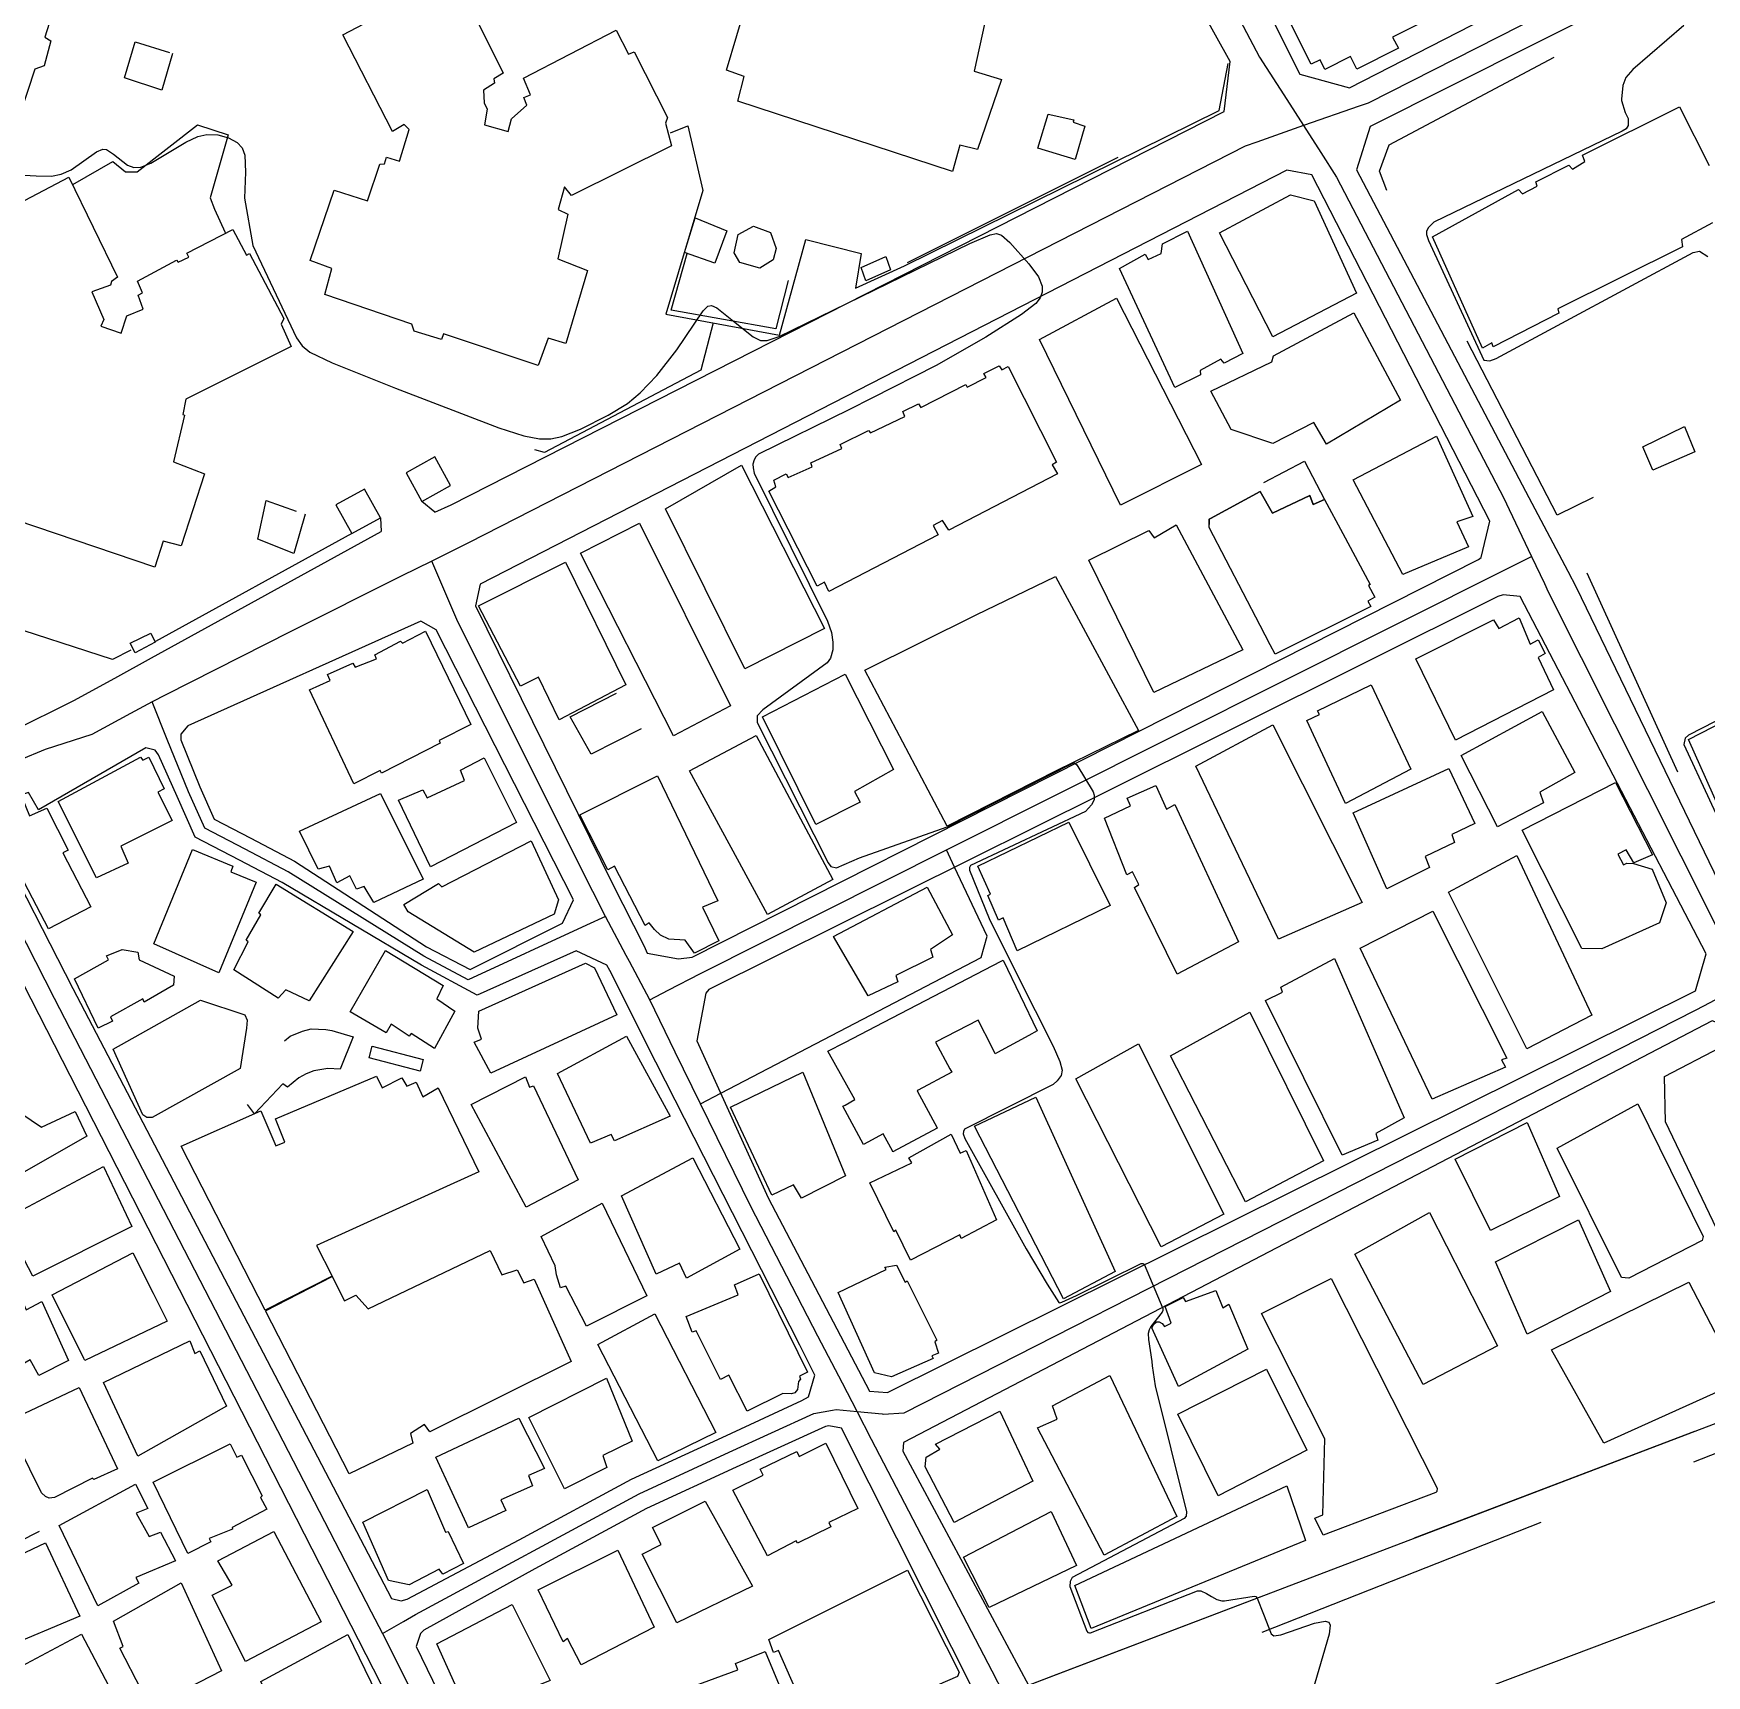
# Model space of a CAD drawing. Header units: millimetres. Extents: x 198785 to 203305, y 542885 to 545889.
# Drawn here: x 199499 to 199702.7, y 543229.4 to 543429.3 of the extents above; entities that cross this region are included whole.
import ezdxf

# ---------------------------------------------------------------- set-up
doc = ezdxf.new("R2010")
doc.units = ezdxf.units.MM
for name, pattern in [('FENCE_25K', [54.3, 28.7, -9.2, -16.4]), ('HIDDEN_BULD_25K', [28.8, 18.4, -10.4]), ('HIDDEN_IN_25K', [56.5, 36.5, -20])]:
    doc.linetypes.add(name, pattern=pattern)
for name, color, linetype in [('A0013114', 253, 'Continuous'), ('A0013117', 253, 'Continuous'), ('A0013118', 253, 'Continuous'), ('A0023214', 253, 'Continuous'), ('A0023217', 253, 'Continuous'), ('A0033324', 253, 'Continuous'), ('B0014111', 253, 'Continuous'), ('B0014112', 253, 'Continuous'), ('B0014113', 253, 'Continuous'), ('B0014115', 253, 'Continuous'), ('B0014116', 253, 'Continuous'), ('B0024120', 253, 'Continuous'), ('B0024127', 253, 'Continuous'), ('F0017111', 253, 'Continuous'), ('F0047224', 253, 'Continuous')]:
    doc.layers.add(name, color=color, linetype=linetype)

msp = doc.modelspace()

# ---------------------------------------------------------------- linework, layer by layer
at = {"layer": 'A0013114'}
for points in [[(199490.81, 543344.85), (199493.22, 543344.4), (199495.01, 543344.2), (199496.4, 543344.38), (199503.9, 543348.13), (199508.88, 543350.86), (199513.36, 543353.32), (199541.34, 543368.71)], [(199553.39, 543362.3), (199552.79, 543359.66), (199569.45, 543325.9), (199573.33, 543318.19), (199573.71, 543317.36)], [(199564.74, 543323.85), (199548.03, 543356.71), (199546.15, 543357.8), (199517.77, 543345.03), (199516.93, 543344.04)], [(199512.65, 543342.37), (199499.61, 543334.8), (199498.38, 543336.92), (199495.83, 543336.1), (199494.76, 543334.98)], [(199594.13, 543265.99), (199592.31, 543269.61), (199574.78, 543304.1), (199569.15, 543315.25), (199568.79, 543315.88)], [(199579.77, 543306.67), (199588.44, 543287.55), (199600.77, 543264.01)], [(199604.84, 543256.73), (199620.12, 543228.24), (199712.91, 543263.57)], [(199559.53, 543204.16), (199614.16, 543226.12), (199597.37, 543259.54)]]:
    msp.add_lwpolyline(points, dxfattribs=at)
at = {"layer": 'A0013117'}
for points in [[(199647.01, 543550.43), (199598.54, 543543.46), (199598.3, 543542.33), (199597.39, 543535.6), (199620.98, 543488.57), (199625.59, 543479.38), (199653.17, 543424.4), (199659.21, 543422.7), (199702.16, 543444.74), (199702.39, 543446.49), (199675.27, 543499.85), (199670.96, 543508.33), (199650.49, 543548.61), (199647.01, 543550.43)], [(199547.86, 543371.06), (199549.85, 543371.94), (199643.98, 543419.85), (199644.69, 543425.93), (199628.05, 543455.85)], [(199703.84, 543438.16), (199701.78, 543438.14), (199661.74, 543418.01), (199660.07, 543412.74), (199681.08, 543372.84), (199685.81, 543363.87), (199686.83, 543361.94), (199706.61, 543321.07), (199712.93, 543320.08), (199713.09, 543320.06), (199734.81, 543331.76), (199742.18, 543335.73), (199752.5, 543341.29), (199752.88, 543341.86), (199753.28, 543343), (199753.3, 543344.73), (199752.61, 543346.77), (199708.06, 543435.75), (199706.35, 543437.42), (199703.84, 543438.16)], [(199573.71, 543317.36), (199577.52, 543316.66), (199579.18, 543316.85), (199626.7, 543340.91), (199674.95, 543365.29), (199675.25, 543365.52), (199676.33, 543369.96), (199654.65, 543412.12), (199651.61, 543412.69), (199553.39, 543362.3)], [(199600.77, 543264.01), (199602.96, 543263.88), (199701.35, 543312.78), (199702.65, 543317.26), (199680.02, 543360.79), (199677.93, 543360.99), (199677.27, 543360.79), (199628.85, 543336.62), (199581.21, 543312.95), (199580.87, 543312.48), (199579.77, 543306.67)], [(199516.93, 543344.04), (199516.91, 543343.33), (199519.23, 543337.6), (199520.99, 543333.69), (199525.47, 543331.36), (199530.75, 543328.57), (199546.83, 543318.13), (199552.16, 543315.38), (199563.39, 543321.02), (199564.74, 543323.85)], [(199568.79, 543315.88), (199565.06, 543317.66), (199553.02, 543312.26), (199546.23, 543315.89), (199529.26, 543325.96), (199524.07, 543328.7), (199518.69, 543331.5), (199516.47, 543336.42), (199514.22, 543341.52), (199513.81, 543342.07), (199512.65, 543342.37)], [(199494.76, 543334.98), (199494.37, 543331.38), (199503.78, 543313.05), (199542.57, 543238.8), (199543.77, 543238.5), (199544.49, 543238.72), (199558.12, 543245.91), (199571.82, 543253.31), (199582.86, 543258.4), (199592.53, 543262.88), (199593.37, 543263.32), (199594.13, 543265.99)], [(199554.49, 543202.61), (199540.4, 543230.17), (199537.68, 543235.51), (199491.09, 543326.63), (199485.9, 543328.02)], [(199712.91, 543263.57), (199727.29, 543269.05), (199726.2, 543270.99), (199705.26, 543308.42), (199703.38, 543309.1), (199604.93, 543257.76), (199604.84, 543256.73)], [(199597.37, 543259.54), (199595.82, 543259.82), (199595.43, 543259.71), (199584.53, 543254.76), (199573.61, 543249.73), (199560.02, 543242.39), (199546.53, 543234.94), (199546.12, 543234.54), (199545.58, 543232.94), (199559.53, 543204.16)], [(199499.69, 543246.96), (199477.36, 543235.63), (199477.04, 543235.05), (199477.01, 543234.42), (199486.58, 543215.62), (199508.88, 543226.94)]]:
    msp.add_lwpolyline(points, dxfattribs=at)
at = {"layer": 'A0013118'}
for points in [[(199547.86, 543371.06), (199546.28, 543372.36)], [(199541.25, 543370.37), (199541.34, 543368.71)]]:
    msp.add_lwpolyline(points, dxfattribs=at)
at = {"layer": 'A0023214'}
for points in [[(199617.15, 543227.18), (199615.71, 543229.92), (199601.04, 543258.16), (199599.27, 543261.56), (199597.48, 543264.99), (199594.5, 543270.71), (199586.34, 543286.52), (199580.21, 543299.03), (199577.13, 543305.31), (199574.02, 543311.66), (199571.54, 543316.35), (199571.15, 543317.08), (199568.64, 543321.83), (199567.11, 543324.88), (199550.66, 543357.7), (199549.67, 543359.99), (199547.47, 543365.08), (199543.75, 543363.24), (199530.26, 543356.5), (199515.09, 543348.82), (199513.42, 543347.97), (199510.8, 543346.54), (199506.08, 543343.97), (199500.42, 543342.16), (199494.13, 543339.55)], [(199626.52, 543209.32), (199629.1, 543210.29), (199717.46, 543243.62), (199720.55, 543244.7), (199726.91, 543246.93), (199732.66, 543249.16), (199734.59, 543249.91), (199751.17, 543256.35), (199768.53, 543263.01), (199797.37, 543274.07), (199805.46, 543277.17), (199816.91, 543282.13), (199868.95, 543301.96), (199875.7, 543304.54), (199909.58, 543317.45), (199959.72, 543336.56), (199990.7, 543348.37), (200000, 543351.91)]]:
    msp.add_lwpolyline(points, dxfattribs=at)
at = {"layer": 'A0023217'}
for points in [[(199620.14, 543481.53), (199621.55, 543477.12), (199621.64, 543476.83), (199623.11, 543473.84), (199626.43, 543467.56), (199631.68, 543457.93), (199639.55, 543443.04), (199648.26, 543426.46), (199651.6, 543421.28), (199653.63, 543418.12)], [(199707.34, 543444.72), (199701.98, 543441.52), (199701.09, 543440.99), (199661.48, 543420.86), (199660.4, 543420.49), (199653.63, 543418.12)], [(199653.63, 543418.12), (199647.95, 543416.12), (199646.54, 543415.63), (199552.04, 543367.34), (199550.65, 543366.65), (199547.47, 543365.08)], [(199653.63, 543418.12), (199655.73, 543414.85), (199657.65, 543411.86), (199678.01, 543372.74), (199678.66, 543371.37), (199681.38, 543365.66)], [(199574.02, 543311.66), (199576.27, 543312.84), (199580.2, 543314.9), (199610.15, 543329.92), (199678.62, 543364.28), (199681.38, 543365.66)], [(199681.38, 543365.66), (199682.95, 543362.35), (199683.43, 543361.35), (199703.59, 543321.22), (199706.07, 543315.76), (199707.11, 543313.48)], [(199476.52, 543362.52), (199477.23, 543361.09), (199486.64, 543342.74), (199488.02, 543339.68), (199490.21, 543334.8), (199491.34, 543332.29), (199493.45, 543327.6), (199501.51, 543311.87), (199540.12, 543237.15), (199541.47, 543234.53)], [(199568.64, 543321.83), (199566.32, 543320.76), (199551.93, 543314.12), (199546.53, 543317.01), (199530.01, 543327.26), (199524.77, 543330.03), (199519.84, 543332.59), (199517.85, 543337.01), (199515.27, 543343.39), (199513.42, 543347.97)], [(199580.21, 543299.03), (199582.66, 543300.3), (199614.39, 543316.82), (199615.09, 543319.42), (199611.14, 543327.82), (199610.15, 543329.92)], [(199541.47, 543234.53), (199544.02, 543235.98), (199545.51, 543236.83), (199572.72, 543251.52), (199583.69, 543256.58), (199593.99, 543261.29), (199596.27, 543261.72), (199596.72, 543261.81), (199599.27, 543261.56), (199602.31, 543261.25), (199602.45, 543261.24), (199605.02, 543261.37), (199701.37, 543310.43), (199702.36, 543310.96), (199707.11, 543313.48)], [(199541.47, 543234.53), (199542.99, 543231.55), (199555.66, 543206.1), (199557.11, 543203.41), (199566.19, 543186), (199575.37, 543168.41), (199576.5, 543166.19), (199581.63, 543155.57), (199586.9, 543145.49), (199604.88, 543140.96), (199621.61, 543136.22), (199623.63, 543131.94), (199625.14, 543128.63), (199625.86, 543127.15), (199627.58, 543123.6)]]:
    msp.add_lwpolyline(points, dxfattribs=at)
at = {"layer": 'A0033324', "linetype": 'HIDDEN_IN_25K', "flags": 128}
msp.add_lwpolyline([(199624.48, 543225.14), (199622.96, 543225.11), (199621.97, 543225.18), (199621.53, 543225.42), (199620.12, 543228.24), (199623.63, 543229.58), (199724.62, 543268.03), (199726.52, 543268.76), (199725.74, 543266.8), (199725.29, 543266.12), (199724.6, 543265.42), (199723.98, 543264.98), (199719.46, 543262.9), (199713.68, 543260.35), (199658.72, 543238.66), (199624.48, 543225.14)], dxfattribs=at)
at = {"layer": 'B0014111'}
for points in [[(199665.18, 543427.53), (199660.13, 543425.01), (199659.36, 543426.54), (199656.24, 543424.96), (199655.67, 543426.14), (199654.55, 543425.59), (199649.88, 543434.92), (199663.5, 543441.75), (199668.85, 543431.06), (199664.48, 543428.87), (199665.18, 543427.53)], [(199563.76, 543364.97), (199571.1, 543350.03), (199563, 543345.76), (199560.48, 543350.97), (199558.28, 543349.87), (199553.18, 543359.63), (199563.76, 543364.97)], [(199679.87, 543358.19), (199681.21, 543355), (199682.18, 543355.49), (199683.03, 543353.83), (199682.2, 543353.35), (199684.07, 543349.44), (199672.14, 543343.3), (199667.32, 543353.21), (199676.74, 543357.94), (199677.39, 543356.89), (199679.87, 543358.19)], [(199553.85, 543341.16), (199557.8, 543333.28), (199547.33, 543327.88), (199543.44, 543335.98), (199546.39, 543337.24), (199546.91, 543336.29), (199551.45, 543338.39), (199551, 543339.63), (199553.85, 543341.16)], [(199574.98, 543338.94), (199582.31, 543323.72), (199580.46, 543322.96), (199582.42, 543318.85), (199579.48, 543317.35), (199578.35, 543318.93), (199576.34, 543319.05), (199575.32, 543319.55), (199574.61, 543320.24), (199573.95, 543321.05), (199573.45, 543320.72), (199569.75, 543327.95), (199568.92, 543327.49), (199565.53, 543334.22), (199574.98, 543338.94)], [(199497.61, 543336.25), (199498.49, 543334.07), (199500.62, 543335.02), (199503.2, 543329.91), (199502.57, 543329.57), (199505.96, 543323), (199500.81, 543320.33), (199496.37, 543328.8), (199497.1, 543332.2), (199495.69, 543335.4), (199497.61, 543336.25)], [(199559.59, 543331.02), (199562.91, 543323.84), (199562.37, 543322.12), (199552.64, 543317.49), (199544.61, 543322.39), (199544.1, 543323.29), (199548.31, 543325.83), (199548.7, 543325.43), (199559.59, 543331.02)], [(199662.66, 543294.59), (199658.35, 543292.75), (199649.01, 543311.6), (199651.05, 543312.62), (199650.87, 543313.2), (199657.39, 543316.71), (199665.88, 543297.29), (199662.42, 543295.42), (199662.66, 543294.59)], [(199576.5, 543297.51), (199569.72, 543294.5), (199569.34, 543295.28), (199566.8, 543294.22), (199562.78, 543302.71), (199571.19, 543307.25), (199576.5, 543297.51)], [(199708.92, 543296.72), (199709.63, 543295.77), (199709.94, 543295.92), (199711.77, 543291.23), (199710.86, 543290.52), (199712.71, 543287.15), (199704.4, 543282.8), (199697.71, 543296.82), (199697.59, 543302.36), (199704.42, 543305.92), (199709.29, 543296.98), (199708.92, 543296.72)], [(199497.45, 543297.89), (199499.98, 543296.16), (199504.07, 543298.07), (199505.48, 543295.08), (199490.27, 543286.41), (199489, 543288.88), (199479.44, 543284.09), (199475.9, 543290.62), (199495.75, 543300.93), (199497.45, 543297.89)], [(199515.26, 543272.55), (199505.23, 543267.78), (199505.12, 543267.99), (199501.26, 543275.74), (199511.07, 543280.86), (199513.54, 543275.95), (199515.26, 543272.55)], [(199604.07, 543279.35), (199605.12, 543277.3), (199605.38, 543277.45), (199608.99, 543270.22), (199608.75, 543270.05), (199609.17, 543268.64), (199608.38, 543268.32), (199608.54, 543267.99), (199603.46, 543265.76), (199601.4, 543266.25), (199596.95, 543276.03), (199602.79, 543278.85), (199602.64, 543279.11), (199604.07, 543279.35)], [(199669.72, 543251.68), (199656, 543246.5), (199654.99, 543248.55), (199655.97, 543248.98), (199656.22, 543258.23), (199648.51, 543273.5), (199656.99, 543277.73), (199669.92, 543252.23), (199669.86, 543251.8), (199669.72, 543251.68)], [(199706.83, 543265.2), (199690.18, 543257.7), (199683.84, 543269.05), (199700.55, 543277.31), (199706.83, 543265.2)], [(199638.19, 543248.76), (199629.35, 543244.07), (199621.24, 543259.55), (199623.65, 543260.62), (199623.07, 543262.24), (199630.06, 543265.94), (199638.19, 543248.76)], [(199522.95, 543257.63), (199523.75, 543256), (199524.32, 543256.22), (199526.84, 543251.29), (199526.63, 543251.07), (199527.39, 543249.66), (199523.19, 543247.44), (199523.23, 543247.23), (199520.36, 543246.09), (199520.6, 543245.68), (199517.79, 543244.26), (199513.56, 543252.96), (199522.95, 543257.63)], [(199595.48, 543257.69), (199599.37, 543249.76), (199595.84, 543248.03), (199596.09, 543247.52), (199592, 543245.51), (199591.84, 543245.82), (199588.37, 543243.98), (199584.12, 543251.99), (199587.82, 543253.8), (199587.45, 543254.51), (199591.92, 543256.7), (199592.22, 543256.09), (199595.48, 543257.69)], [(199546.93, 543252.04), (199549.14, 543246.84), (199549.49, 543246.94), (199551.34, 543243.03), (199548.84, 543241.73), (199548.38, 543242.34), (199544.71, 543240.44), (199542.22, 543240.97), (199539.1, 543248.09), (199546.93, 543252.04)], [(199653.88, 543245.83), (199627.76, 543235.12), (199625.78, 543240.35), (199651.61, 543252.52), (199653.88, 543245.83)], [(199586.55, 543240.28), (199577.32, 543235.82), (199573.12, 543244.17), (199575.43, 543245.35), (199574.35, 543247.43), (199580.79, 543250.64), (199586.55, 543240.28)], [(199625.98, 543242.81), (199615.36, 543237.7), (199612.23, 543243.83), (199622.88, 543249.37), (199625.98, 543242.81)], [(199534.01, 543235.96), (199524.8, 543231.13), (199520.74, 543239.19), (199523.17, 543240.41), (199521.44, 543243.37), (199528.26, 543246.94), (199534.01, 543235.96)], [(199605.39, 543242.23), (199611.68, 543229.81), (199611.48, 543229.29), (199594.37, 543221.86), (199589.72, 543232.47), (199589.1, 543232.22), (199588.54, 543233.78), (199605.39, 543242.23)], [(199559.2, 543226.89), (199552.36, 543223.79), (199548.08, 543233.28), (199557.29, 543238.05), (199561.91, 543228.8), (199558.91, 543227.59), (199559.2, 543226.89)], [(199508.54, 543227.4), (199488.42, 543217.06), (199485.32, 543224.05), (199504.84, 543234.44), (199508.54, 543227.4)], [(199592.71, 543221.22), (199582.25, 543216.68), (199581.97, 543217.34), (199580.45, 543216.59), (199576.46, 543227.04), (199584.76, 543230.1), (199584.45, 543230.85), (199588.08, 543232.34), (199592.71, 543221.22)]]:
    msp.add_lwpolyline(points, dxfattribs=at)
at = {"layer": 'B0014112'}
for points in [[(199639.49, 543405.26), (199646.22, 543390.38), (199643.95, 543389.19), (199643.55, 543389.68), (199641.03, 543388.29), (199641.1, 543387.79), (199637.95, 543386.24), (199631.24, 543400.74), (199634.36, 543402.47), (199634.72, 543401.83), (199636.31, 543402.55), (199636.44, 543403.74), (199639.49, 543405.26)], [(199599.64, 543335.74), (199594.24, 543333.03), (199587.74, 543346.13), (199597.81, 543351.31), (199603.71, 543339.74), (199598.97, 543337.03), (199599.64, 543335.74)], [(199666.69, 543339.76), (199658.74, 543335.59), (199654.04, 543345.69), (199655.58, 543346.43), (199655.31, 543346.88), (199661.85, 543350.04), (199666.69, 543339.76)], [(199682.83, 543335.67), (199677.23, 543332.75), (199672.84, 543341.44), (199682.69, 543346.79), (199686.66, 543339.34), (199682.41, 543336.96), (199682.83, 543335.67)], [(199513.03, 543341.24), (199514.89, 543337.36), (199514.14, 543336.95), (199515.88, 543333.53), (199509.63, 543330.39), (199510.52, 543328.31), (199506.65, 543326.52), (199502, 543335.81), (199512.01, 543341.21), (199512.28, 543340.84), (199513.03, 543341.24)], [(199668.98, 543327.8), (199663.78, 543325.19), (199659.67, 543334.43), (199671.33, 543339.85), (199674.49, 543333.14), (199671.67, 543331.8), (199672, 543330.85), (199668.44, 543329.13), (199668.98, 543327.8)], [(199635.63, 543337.77), (199636.95, 543334.88), (199637.96, 543335.45), (199645.73, 543318.73), (199638.24, 543314.82), (199633.05, 543325.34), (199633.56, 543325.7), (199632.81, 543327.28), (199632.13, 543326.91), (199629.38, 543333.79), (199632.58, 543335.28), (199632.16, 543336.24), (199635.63, 543337.77)], [(199691.61, 543338.13), (199696.12, 543329.31), (199693.85, 543328.34), (199692.93, 543329.92), (199691.9, 543329.4), (199692.59, 543328.1), (199693, 543328.33), (199693.82, 543328.27), (199696.06, 543327.59), (199697.79, 543323.48), (199696.99, 543321.04), (199689.95, 543317.88), (199687.52, 543317.92), (199680.23, 543332.34), (199691.61, 543338.13)], [(199541.25, 543336.78), (199546.44, 543326.38), (199540.44, 543323.54), (199539.26, 543325.49), (199538.32, 543325.15), (199537.51, 543326.78), (199535.91, 543325.92), (199535.01, 543327.96), (199533.65, 543327.59), (199531.38, 543332.21), (199541.25, 543336.78)], [(199630.1, 543323.16), (199618.75, 543317.64), (199617.04, 543321.64), (199616.48, 543321.36), (199615.18, 543324.38), (199615.51, 543324.54), (199613.97, 543327.93), (199625.06, 543333.31), (199630.1, 543323.16)], [(199537.93, 543319.98), (199532.55, 543311.57), (199529.7, 543312.88), (199528.78, 543311.86), (199523.37, 543315.34), (199525.12, 543318.72), (199524.89, 543318.96), (199526.68, 543322.02), (199526.41, 543322.21), (199528.55, 543325.74), (199537.93, 543319.98)], [(199604.25, 543313.88), (199600.6, 543312.16), (199596.39, 543319.37), (199607.82, 543325.41), (199610.88, 543319.6), (199608.19, 543317.8), (199608.5, 543316.85), (199603.99, 543314.64), (199604.25, 543313.88)], [(199516.05, 543313.47), (199512.47, 543311.41), (199512.31, 543311.79), (199508.35, 543309.62), (199508.59, 543309.09), (199506.86, 543308.22), (199503.96, 543314.24), (199508.13, 543316.55), (199507.88, 543317.02), (199509.8, 543317.8), (199511.69, 543317.46), (199511.87, 543316.55), (199516.1, 543314.54), (199516.05, 543313.47)], [(199550.3, 543310.28), (199547.81, 543305.76), (199544.96, 543307.58), (199544.73, 543307.26), (199542.52, 543308.72), (199541.92, 543307.67), (199537.53, 543310.2), (199541.86, 543317.69), (199548.85, 543313.4), (199548.09, 543311.81), (199550.3, 543310.28)], [(199617.07, 543316.5), (199621.21, 543307.92), (199620.17, 543307.35), (199616.36, 543305.26), (199616.09, 543305.12), (199615.68, 543305.94), (199614.03, 543309.19), (199608.83, 543306.51), (199610.58, 543303.26), (199610.79, 543302.87), (199606.71, 543300.66), (199606.57, 543300.58), (199609.01, 543296.08), (199609.02, 543296.06), (199603.63, 543293.16), (199603.61, 543293.2), (199602.43, 543295.35), (199600.58, 543294.35), (199600.06, 543294.07), (199597.55, 543298.72), (199597.83, 543298.87), (199599, 543299.55), (199595.72, 543305.44), (199597.78, 543306.5), (199602.54, 543308.97), (199616.82, 543316.37), (199617.07, 543316.5)], [(199524.16, 543303.3), (199513.45, 543297.34), (199512.78, 543297.34), (199512.31, 543297.69), (199508.69, 543305.65), (199519.34, 543311.62), (199524.7, 543309.84), (199525.01, 543309.21), (199524.94, 543308.23), (199524.16, 543303.3)], [(199597.86, 543290.24), (199592.49, 543287.53), (199591.54, 543289.16), (199588.88, 543287.89), (199583.87, 543298.6), (199592.66, 543302.87), (199597.86, 543290.24)], [(199558.88, 543302.3), (199559.37, 543301.05), (199559.86, 543301.21), (199565.31, 543289.74), (199558.97, 543286.44), (199552.28, 543298.95), (199558.88, 543302.3)], [(199610.71, 543295.33), (199611.84, 543292.99), (199612.55, 543293.35), (199616.24, 543284.9), (199611.95, 543282.62), (199611.78, 543283.06), (199605.78, 543279.97), (199603.99, 543283.64), (199603.75, 543283.44), (199600.83, 543289.39), (199605.93, 543291.81), (199605.56, 543292.42), (199610.71, 543295.33)], [(199584.99, 543281.32), (199578.48, 543277.79), (199577.64, 543279.61), (199574.8, 543278.26), (199570.57, 543287.81), (199579.25, 543292.44), (199584.99, 543281.32)], [(199510.97, 543284.08), (199498.92, 543278.01), (199495.34, 543284.88), (199507.5, 543291.38), (199510.97, 543284.08)], [(199568.24, 543286.9), (199573.67, 543275.63), (199566.34, 543271.96), (199563.82, 543276.83), (199563.16, 543276.59), (199562.65, 543278.19), (199562.49, 543279.27), (199560.81, 543282.84), (199568.24, 543286.9)], [(199497.5, 543275.32), (199498.09, 543273.95), (199500.02, 543274.94), (199503.25, 543267.78), (199499.64, 543265.94), (199498.57, 543267.86), (199492.04, 543264.08), (199489.31, 543270.86), (199497.5, 543275.32)], [(199582.06, 543258.98), (199575.02, 543255.55), (199567.72, 543269.7), (199574.63, 543273.44), (199582.06, 543258.98)], [(199518.04, 543270.14), (199518.63, 543268.62), (199519.25, 543268.93), (199522.48, 543262.21), (199511.68, 543256.11), (199507.53, 543265.09), (199518.04, 543270.14)], [(199654.03, 543256.83), (199643.22, 543251.27), (199638.31, 543261.23), (199649.11, 543266.72), (199654.03, 543256.83)], [(199509.21, 543254.55), (199506.33, 543253.28), (199506.16, 543253.45), (199501.53, 543251.06), (199500.91, 543251.01), (199500.43, 543251.19), (199499.95, 543251.64), (199495.72, 543260.3), (199504.55, 543264.46), (199509.21, 543254.55)], [(199568.79, 543254.73), (199563.66, 543252.12), (199559.31, 543260.84), (199568.74, 543265.62), (199571.89, 543257.94), (199568.3, 543256.19), (199568.79, 543254.73)], [(199556.49, 543249.49), (199551.97, 543247.4), (199547.98, 543255.98), (199558.09, 543260.72), (199561.19, 543254.61), (199559.27, 543253.77), (199559.73, 543252.51), (199555.88, 543250.79), (199556.49, 543249.49)], [(199620.68, 543253.05), (199611.1, 543248.04), (199607.57, 543254.82), (199607.69, 543256.01), (199609.36, 543256.98), (199608.83, 543257.58), (199616.63, 543261.6), (199620.68, 543253.05)], [(199511.48, 543249.18), (199513.09, 543246.33), (199514.45, 543246.86), (199516.26, 543243.35), (199511.43, 543241.32), (199511.82, 543240.66), (199506.83, 543237.88), (199502.1, 543247.69), (199511.42, 543252.72), (199512.9, 543249.74), (199511.48, 543249.18)], [(199500.44, 543245.55), (199504.61, 543236.65), (199495.19, 543232.65), (199490.69, 543241.92), (199497, 543244.68), (199497.28, 543244.07), (199500.44, 543245.55)], [(199521.89, 543229.98), (199513.75, 543225.78), (199512.54, 543227.79), (199512.15, 543227.62), (199509.48, 543232.75), (199509.9, 543232.92), (199508.71, 543236.04), (199516.98, 543240.7), (199521.89, 543229.98)]]:
    msp.add_lwpolyline(points, dxfattribs=at)
at = {"layer": 'B0014113'}
for points in [[(199660.08, 543397.73), (199649.91, 543392.42), (199643.41, 543405.07), (199652.05, 543409.68), (199654.92, 543408.98), (199660.08, 543397.73)], [(199641.21, 543376.84), (199631.34, 543371.92), (199621.47, 543392.07), (199630.85, 543397.09), (199641.21, 543376.84)], [(199665.44, 543384.68), (199656.41, 543379.33), (199654.9, 543381.98), (199649.91, 543379.41), (199644.83, 543381.12), (199642.34, 543385.8), (199649.78, 543389.35), (199649.96, 543390.1), (199659.77, 543395.32), (199665.44, 543384.68)], [(199616.57, 543388.85), (199616.91, 543388.4), (199617.68, 543388.78), (199623.56, 543377.14), (199623.04, 543376.83), (199623.66, 543375.71), (199610.43, 543368.88), (199609.67, 543370.05), (199608.53, 543369.42), (199609.15, 543368.29), (199595.83, 543361.38), (199595.32, 543362.54), (199594.39, 543362.06), (199588.52, 543373.6), (199589.37, 543374.15), (199589.15, 543374.96), (199590.62, 543375.74), (199590.89, 543375.29), (199593.78, 543376.58), (199593.63, 543377.07), (199597.43, 543378.79), (199597.19, 543379.28), (199600.64, 543380.99), (199600.89, 543380.7), (199605.1, 543382.71), (199604.85, 543383.29), (199606.73, 543384.23), (199607.03, 543383.78), (199612.49, 543386.61), (199612.67, 543386.26), (199614.97, 543387.45), (199614.72, 543387.94), (199616.57, 543388.85)], [(199673.73, 543366.85), (199665.7, 543363.47), (199659.67, 543375), (199669.81, 543380.29), (199674.25, 543370.53), (199672.31, 543369.88), (199673.73, 543366.85)], [(199656.19, 543372.59), (199658.41, 543368.46), (199661.73, 543362.26), (199661.54, 543362.13), (199662.33, 543360.7), (199661.44, 543360.22), (199661.81, 543359.56), (199650.16, 543353.78), (199649.58, 543354.9), (199648.35, 543357.26), (199642.12, 543369.18), (199642.14, 543370.19), (199642.31, 543370.29), (199648.33, 543373.56), (199649.84, 543370.93), (199654.39, 543373.07), (199654.81, 543372), (199656.19, 543372.59)], [(199583.84, 543347.47), (199576.93, 543343.81), (199565.6, 543366.07), (199572.79, 543369.7), (199583.84, 543347.47)], [(199638.14, 543369.49), (199646.25, 543354.28), (199635.39, 543349.09), (199627.49, 543365.19), (199634.81, 543368.82), (199635.43, 543367.91), (199638.14, 543369.49)], [(199546.73, 543356.56), (199552.25, 543345.18), (199548.38, 543343.25), (199548.52, 543342.91), (199541.35, 543339.26), (199541.18, 543339.6), (199537.98, 543337.98), (199532.61, 543349.44), (199535.11, 543350.55), (199534.8, 543351.27), (199537.87, 543352.67), (199538.17, 543352.2), (199540.76, 543353.18), (199540.55, 543353.67), (199543.69, 543355.35), (199543.9, 543355.09), (199546.73, 543356.56)], [(199596.33, 543326.33), (199588.37, 543322.07), (199584.71, 543328.81), (199578.87, 543339.57), (199586.97, 543343.87), (199592.06, 543334.34), (199596.33, 543326.33)], [(199660.75, 543323.54), (199650.59, 543319.06), (199640.5, 543340.14), (199649.91, 543345.17), (199660.75, 543323.54)], [(199526.09, 543326.01), (199521.56, 543314.96), (199513.63, 543318.48), (199518.36, 543329.97), (199523.27, 543327.95), (199523, 543327.28), (199526.09, 543326.01)], [(199688.74, 543309.82), (199680.81, 543305.7), (199671.27, 543324.8), (199679.58, 543329.25), (199688.74, 543309.82)], [(199678.22, 543303.48), (199669.31, 543299.57), (199660.54, 543317.95), (199669.39, 543322.46), (199678.37, 543304.56), (199677.74, 543304.37), (199678.22, 543303.48)], [(199570.03, 543309.83), (199554.67, 543302.74), (199552.65, 543306.53), (199553.55, 543306.88), (199553.11, 543308.24), (199553.22, 543310.29), (199566.2, 543316.13), (199567.3, 543315.56), (199570.03, 543309.83)], [(199656.04, 543292.06), (199646.57, 543287.1), (199637.45, 543304.85), (199647.1, 543310.16), (199656.04, 543292.06)], [(199643.91, 543285.56), (199636.3, 543281.59), (199625.89, 543302.05), (199633.54, 543306.3), (199643.91, 543285.56)], [(199702.17, 543282.39), (199693.25, 543277.77), (199692.35, 543277.86), (199684.53, 543293.63), (199694.34, 543299.01), (199702.3, 543282.87), (199702.17, 543282.39)], [(199684.8, 543287.73), (199676.39, 543283.58), (199672.1, 543292.27), (199680.84, 543296.74), (199684.8, 543287.73)], [(199677.23, 543269.54), (199668.21, 543264.82), (199659.88, 543280.7), (199668.96, 543285.77), (199677.23, 543269.54)], [(199691, 543276.18), (199680.85, 543270.95), (199677.01, 543279.77), (199687.09, 543284.87), (199691, 543276.18)], [(199587.33, 543278.33), (199593.22, 543266.36), (199592.26, 543265.86), (199592.39, 543265.47), (199592.12, 543265.21), (199592.03, 543264.23), (199591.67, 543263.82), (199591.29, 543263.71), (199590.23, 543263.73), (199585.87, 543261.58), (199583.65, 543265.99), (199582.63, 543265.46), (199579.69, 543271.36), (199579.2, 543271.22), (199578.44, 543273.13), (199584.78, 543275.77), (199584.33, 543276.96), (199587.33, 543278.33)], [(199642.96, 543276.28), (199643.8, 543274.17), (199644.52, 543274.6), (199646.85, 543269.15), (199638.42, 543264.58), (199635.14, 543271.75), (199635.39, 543272.2), (199635.71, 543272.47), (199636.07, 543272.46), (199636.41, 543272.25), (199636.71, 543271.91), (199637.51, 543272.29), (199636.78, 543274.33), (199638.98, 543275.42), (199639.25, 543274.96), (199642.96, 543276.28)], [(199574.57, 543235.3), (199565.67, 543230.7), (199564.02, 543233.91), (199563.49, 543233.5), (199560.43, 543239.84), (199570.12, 543244.66), (199574.57, 543235.3)], [(199536.21, 543221.68), (199531.5, 543218.79), (199526.66, 543228.69), (199537.27, 543234.39), (199542.14, 543224.38), (199538.08, 543222.72), (199537.3, 543221.77), (199536.21, 543221.68)]]:
    msp.add_lwpolyline(points, dxfattribs=at)
at = {"layer": 'B0014115'}
for points in [[(199504.07, 543440.58), (199500.35, 543428.89), (199501.09, 543428.43), (199500.27, 543425.39), (199499.14, 543424.99), (199495.51, 543413.86), (199492.35, 543414.65), (199491.74, 543412.66), (199482.91, 543415.3), (199483.71, 543419.85), (199478.31, 543421.63), (199478.48, 543423.3), (199475.19, 543424.18), (199477.89, 543432.31)], [(199554.23, 543420.14), (199553.9, 543418.21), (199556.8, 543417.41), (199557.17, 543418.95), (199559.07, 543420.61), (199558.68, 543421.56), (199559.51, 543421.87), (199558.65, 543423.89), (199569.92, 543429.74), (199571.43, 543426.83), (199572.13, 543427.09), (199576.2, 543419.09), (199575.94, 543418.43), (199576.67, 543415.67), (199564.49, 543409.6), (199563.66, 543410.66), (199562.88, 543407.9), (199564.04, 543407.35), (199562.84, 543401.91), (199566.44, 543400.47), (199563.79, 543391.58), (199561.67, 543392.24), (199560.45, 543388.91), (199548.93, 543392.75), (199548.67, 543392.07), (199545.32, 543393.09), (199545.06, 543393.95), (199534.47, 543397.56), (199535.3, 543400.74), (199532.68, 543401.68), (199535.61, 543410.27), (199539.66, 543408.97), (199541.14, 543413.43), (199541.74, 543413.47), (199541.96, 543414.27), (199543.54, 543413.78), (199544.71, 543417.64), (199544.13, 543418.26), (199542.69, 543417.41), (199536.65, 543429.16), (199550.27, 543436.37), (199556.17, 543424.5), (199555.05, 543423.82), (199555.11, 543423.29), (199553.79, 543422.44), (199553.85, 543420.89), (199554.23, 543420.14)], [(199614.81, 543430.68), (199613.51, 543424.76), (199616.85, 543423.72), (199613.93, 543415.22), (199611.79, 543415.74), (199610.89, 543412.52), (199584.75, 543421.09), (199585.53, 543424.11), (199583.35, 543424.87), (199585.9, 543433.33)], [(199703.42, 543406.29), (199699.67, 543404.27), (199699.76, 543403.37), (199684.59, 543395.79), (199684.73, 543395.29), (199676.73, 543391.18), (199676.54, 543391.67), (199675.4, 543391.02), (199669.33, 543404.56), (199679.82, 543410.36), (199680.27, 543409.82), (199682.09, 543410.74), (199681.92, 543411.26), (199685.92, 543413.32), (199686.37, 543412.82), (199687.87, 543413.76), (199687.59, 543414.52), (199699.41, 543420.4)], [(199699.41, 543420.4), (199703.02, 543413.26)], [(199489.43, 543404.56), (199503.27, 543411.83), (199509.22, 543399.66), (199508.48, 543399.12), (199508.37, 543398.69), (199506.1, 543397.87), (199507.55, 543394.52), (199507.2, 543393.71)], [(199507.2, 543393.71), (199509.68, 543392.84), (199510.35, 543394.96), (199512.34, 543395.78), (199511.74, 543397.46), (199512.24, 543397.74), (199511.64, 543399.16), (199516.39, 543401.75), (199516.59, 543401.5), (199517.91, 543402.12), (199517.66, 543402.57), (199523.25, 543405.46), (199524.92, 543402.33), (199525.3, 543402.55), (199529.47, 543394.63), (199529.14, 543393.95), (199530.36, 543391.22), (199517.54, 543384.83), (199517.17, 543382.93), (199517.38, 543382.85), (199516.02, 543377.19), (199519.81, 543375.73), (199516.96, 543366.95), (199514.78, 543367.54), (199513.75, 543364.37), (199487.24, 543373.32)], [(199595.31, 543356.9), (199585.62, 543351.99), (199575.94, 543371.46), (199585.18, 543376.77), (199595.31, 543356.9)], [(199623.58, 543339.61), (199610.24, 543332.81), (199600.2, 543351.8), (199613.78, 543358.55), (199623.44, 543363.2), (199633.52, 543344.45), (199623.58, 543339.61)], [(199706.51, 543329.93), (199700.52, 543343.38), (199711.19, 543348.87)], [(199540.77, 543302.39), (199541.43, 543300.97), (199543.85, 543302.18), (199544.45, 543301.17), (199545.6, 543301.63), (199546.41, 543299.85), (199548.25, 543300.96), (199553.21, 543290.74), (199533.45, 543281.78), (199535.34, 543278.04), (199527.21, 543273.9), (199516.97, 543293.86), (199526.68, 543298.15), (199528.5, 543293.9), (199529.6, 543294.35), (199528.45, 543297.18), (199540.77, 543302.39)], [(199630.68, 543278.59), (199624.39, 543275.28), (199613.58, 543296.31), (199621.02, 543299.83), (199630.68, 543278.59)], [(199554.58, 543281.15), (199556.01, 543278.18), (199557.86, 543278.79), (199558.69, 543277.2), (199559.93, 543277.67), (199564.47, 543267.65), (199547.24, 543259.07), (199546.58, 543259.95), (199544.88, 543258.86), (199545.19, 543257.71), (199537.43, 543253.96), (199527.25, 543273.81), (199535.37, 543277.97), (199536.86, 543275.01), (199538.23, 543275.73), (199539.72, 543274.06), (199554.58, 543281.15)]]:
    msp.add_lwpolyline(points, dxfattribs=at)
at = {"layer": 'B0014116', "linetype": 'HIDDEN_BULD_25K', "flags": 128}
for points in [[(199515.91, 543426.91), (199514.62, 543422.42), (199510.07, 543423.92), (199511.36, 543428.31), (199515.91, 543426.91)], [(199626.99, 543418.06), (199625.84, 543413.98), (199621.29, 543415.37), (199622.55, 543419.53), (199625.66, 543418.83), (199625.59, 543418.53), (199626.99, 543418.06)], [(199583.4, 543405.3), (199581.96, 543401.36), (199578.24, 543402.66), (199579.55, 543406.87), (199583.4, 543405.3)], [(199589.06, 543401.79), (199587.41, 543400.75), (199584.99, 543401.45), (199584.29, 543402.64), (199584.8, 543404.87), (199586.64, 543405.88), (199588.71, 543405.09), (199589.41, 543403.16), (199589.06, 543401.79)], [(199603.32, 543400.57), (199600.35, 543399.2), (199599.75, 543400.83), (199602.75, 543402.18), (199603.32, 543400.57)], [(199701.28, 543378.38), (199696.17, 543376.16), (199694.93, 543378.99), (199700, 543381.5), (199701.28, 543378.38)], [(199656.19, 543372.59), (199654.81, 543372), (199654.39, 543373.07), (199649.84, 543370.93), (199648.33, 543373.56), (199642.31, 543370.29), (199642.14, 543370.19), (199642.12, 543369.18), (199641.46, 543370.81), (199641.93, 543371.06), (199653.75, 543377.28), (199656.19, 543372.59)], [(199532.07, 543370.8), (199530.67, 543366), (199526.29, 543367.77), (199527.32, 543372.46), (199532.07, 543370.8)], [(199513.81, 543355.23), (199511.36, 543353.94), (199510.76, 543355.12), (199513.28, 543356.33), (199513.81, 543355.23)], [(199572.99, 543344.69), (199566.88, 543341.58), (199564.33, 543346.14), (199570.62, 543349.36), (199572.99, 543344.69)], [(199537.92, 543307.16), (199536.33, 543303.22), (199534.84, 543303.33), (199533.13, 543303.01), (199532.2, 543302.66), (199531.28, 543302.18), (199529.91, 543301.05), (199529.33, 543301.45), (199525.9, 543297.81), (199523.87, 543300.4), (199528.32, 543305.74), (199530.26, 543307.25), (199531.75, 543307.85), (199532.81, 543308.16), (199534.58, 543308.08), (199535.33, 543307.93), (199537.92, 543307.16)], [(199546.43, 543304.39), (199546.05, 543302.97), (199539.84, 543304.61), (199540.22, 543306.03), (199546.43, 543304.39)]]:
    msp.add_lwpolyline(points, dxfattribs=at)
at = {"layer": 'B0024120', "linetype": 'FENCE_25K', "flags": 128}
for points in [[(199625.9, 543454.65), (199627.7, 543455.43), (199639.78, 543431.25), (199643.4, 543425.42), (199642.7, 543420.08), (199603.27, 543400.35), (199599.26, 543398.6), (199600.25, 543403.22), (199592.43, 543405.18), (199589.36, 543393.37), (199576.63, 543395.63), (199578.58, 543402.54)], [(199510.84, 543354.24), (199508.6, 543353.11), (199483.13, 543361.41), (199468.69, 543390), (199452.12, 543422.35), (199465.13, 543428.9), (199470.6, 543446.42), (199472.77, 543447.78)], [(199663.76, 543410.22), (199662.87, 543412.58), (199664.05, 543415.78), (199700.67, 543435.24), (199706.89, 543432.9), (199708.82, 543430.85), (199750.83, 543346.08), (199750.49, 543342.17), (199712.59, 543321.03), (199706.91, 543322.02), (199705.51, 543324.95)], [(199688.88, 543372.84), (199684.5, 543370.7), (199666.79, 543404.88)], [(199581.74, 543394.12), (199580.26, 543388.36), (199561.22, 543378.31), (199554.87, 543379.99), (199541.95, 543384.4)], [(199537.75, 543368.44), (199513.85, 543355.3)], [(199699.2, 543339.41), (199688.16, 543363.61)]]:
    msp.add_lwpolyline(points, dxfattribs=at)
at = {"layer": 'B0024127'}
for points in [[(199546.28, 543372.36), (199549.78, 543374.3), (199547.85, 543377.8), (199544.35, 543375.86), (199546.28, 543372.36)], [(199537.75, 543368.44), (199541.25, 543370.37), (199539.31, 543373.87), (199535.81, 543371.94), (199537.75, 543368.44)]]:
    msp.add_lwpolyline(points, dxfattribs=at)
at = {"layer": 'F0017111'}
for points, elevation in [([(199699.94, 543430.29), (199693.72, 543424.95), (199692.88, 543423.97), (199692.52, 543422.99), (199692.34, 543421.35), (199692.36, 543421.17), (199692.81, 543419.7), (199693.14, 543418.98), (199693.14, 543418.14), (199692.92, 543417.71), (199692.41, 543417.44), (199669.49, 543406.35), (199668.83, 543405.73), (199668.61, 543405.26), (199668.61, 543404.88), (199668.86, 543404.13), (199675.59, 543389.58), (199676.31, 543389.46), (199677.09, 543389.78), (199701.09, 543402.65), (199701.85, 543402.84), (199702.85, 543402.18)], 30), ([(199497.14, 543412.11), (199499.32, 543412.02), (199501.18, 543411.97), (199502.35, 543412.19), (199503.56, 543412.75), (199506.67, 543414.92), (199507.42, 543415.26), (199507.86, 543415.22), (199508.72, 543414.65), (199510.42, 543413.32), (199511.19, 543413.02), (199512.04, 543413.04), (199513.29, 543413.55), (199517.53, 543416.09), (199519.01, 543416.8), (199520.1, 543417.04), (199521.43, 543416.98), (199522.74, 543416.62), (199523.79, 543416.05), (199524.38, 543415.43), (199524.71, 543414.51), (199524.81, 543412.47), (199524.67, 543409.3), (199525.7, 543403.52), (199531.03, 543392.28), (199531.71, 543391.3), (199532.62, 543390.53), (199535.35, 543389.24), (199543.06, 543386.15), (199555.63, 543381.31), (199558.7, 543380.34), (199560.6, 543379.99), (199561.96, 543380), (199563.33, 543380.28), (199565.61, 543381.17), (199568.97, 543382.86), (199571.3, 543384.29), (199572.87, 543385.57), (199574.88, 543387.68), (199577.31, 543390.8), (199580.53, 543395.56), (199581.1, 543396.12), (199581.54, 543396.22), (199582.21, 543395.92), (199584.22, 543394.32), (199586.6, 543392.41), (199587.49, 543391.95), (199588.34, 543391.94), (199589.77, 543392.43), (199613.01, 543403.77), (199615.49, 543404.84), (199616.24, 543404.97), (199616.86, 543404.76), (199617.86, 543403.9), (199620.17, 543401.3), (199621.34, 543399.7), (199621.81, 543398.55), (199621.82, 543397.83), (199621.56, 543397.14), (199621.03, 543396.47), (199619.3, 543395.1), (199614.94, 543392.35), (199608.9, 543388.91), (199601.05, 543384.94), (199598.35, 543383.54), (199587.27, 543378.12), (199586.93, 543377.78), (199586.74, 543377.44), (199586.59, 543376.88), (199586.62, 543376.45), (199586.74, 543375.8), (199595.68, 543357.8), (199596.14, 543356.41), (199596.33, 543355.23), (199596.33, 543354.3), (199596.02, 543353.28), (199595.63, 543352.72), (199587.8, 543346.99), (199587.11, 543346.27), (199587.1, 543345.93), (199587.12, 543345.44), (199595.75, 543328.35), (199596.06, 543327.92), (199596.75, 543327.74), (199599.58, 543328.95), (199610.25, 543332.74), (199625.61, 543340.54), (199625.72, 543340.55), (199625.8, 543340.51), (199626.02, 543340.28), (199628, 543337.02), (199628.15, 543336.61), (199628.13, 543336.02), (199627.82, 543335.4), (199627.1, 543334.59), (199613.09, 543328.05), (199612.97, 543327.78), (199612.95, 543327.46), (199615.37, 543321.57), (199618.76, 543314.72), (199623.16, 543306.05), (199623.95, 543304.16), (199624.22, 543303.1), (199624.11, 543302.45), (199623.65, 543301.81), (199623.15, 543301.38), (199612.36, 543295.91), (199612.21, 543295.64), (199612.2, 543295.37), (199612.4, 543294.8), (199619.86, 543281.37), (199622.4, 543277.06), (199623.84, 543274.82), (199623.94, 543274.8), (199624.19, 543274.85), (199626, 543275.69), (199633.85, 543279.56), (199634.08, 543279.58), (199634.23, 543279.49), (199636.51, 543274.09), (199636.51, 543273.83), (199636.41, 543273.64), (199635.02, 543271.91), (199634.83, 543271.5), (199634.73, 543271.04), (199634.74, 543270.3), (199635.15, 543267.64), (199635.21, 543267.11), (199635.55, 543264.68), (199639.39, 543249.32), (199639.32, 543248.81), (199639.11, 543248.53), (199625.45, 543241.32), (199625.22, 543240.87), (199625.17, 543240.25), (199627.23, 543234.8), (199627.35, 543234.66), (199627.56, 543234.62), (199627.68, 543234.62), (199640.7, 543239.7), (199641.11, 543239.7), (199641.83, 543239.39), (199642.43, 543239.04), (199643.08, 543238.68), (199643.69, 543238.48), (199644.02, 543238.48), (199647.63, 543239.06), (199647.84, 543239.03), (199647.97, 543238.84), (199648.77, 543236.88), (199649.7, 543234.48), (199650.03, 543234.25), (199650.85, 543234.37), (199654.95, 543235.79), (199656.25, 543236.01), (199656.69, 543235.89), (199656.89, 543235.52), (199656.75, 543234.42), (199654.73, 543227.51)], 20), ([(199716.42, 543352.06), (199700.49, 543343.9), (199700.09, 543343.54), (199699.93, 543342.75), (199706.2, 543329.27)], 30)]:
    msp.add_lwpolyline(points, dxfattribs=dict(at, elevation=elevation))
at = {"layer": 'F0047224'}
for points in [[(199576.54, 543417.22), (199578.68, 543418.08), (199580.49, 543410.22), (199575.97, 543395.18), (199589.83, 543392.59), (199593.01, 543404.27), (199599.78, 543402.54), (199599.08, 543398.32), (199605.03, 543401.04), (199643.36, 543419.95), (199644.47, 543425.68)], [(199503.77, 543410.94), (199508.66, 543413.73), (199510.18, 543412.5), (199511.62, 543412.49), (199518.95, 543418.23), (199522.68, 543417.01), (199520.5, 543409.34), (199521.03, 543407.95), (199522.34, 543405.1)]]:
    msp.add_lwpolyline(points, dxfattribs=at)

doc.saveas('drawing.dxf')
